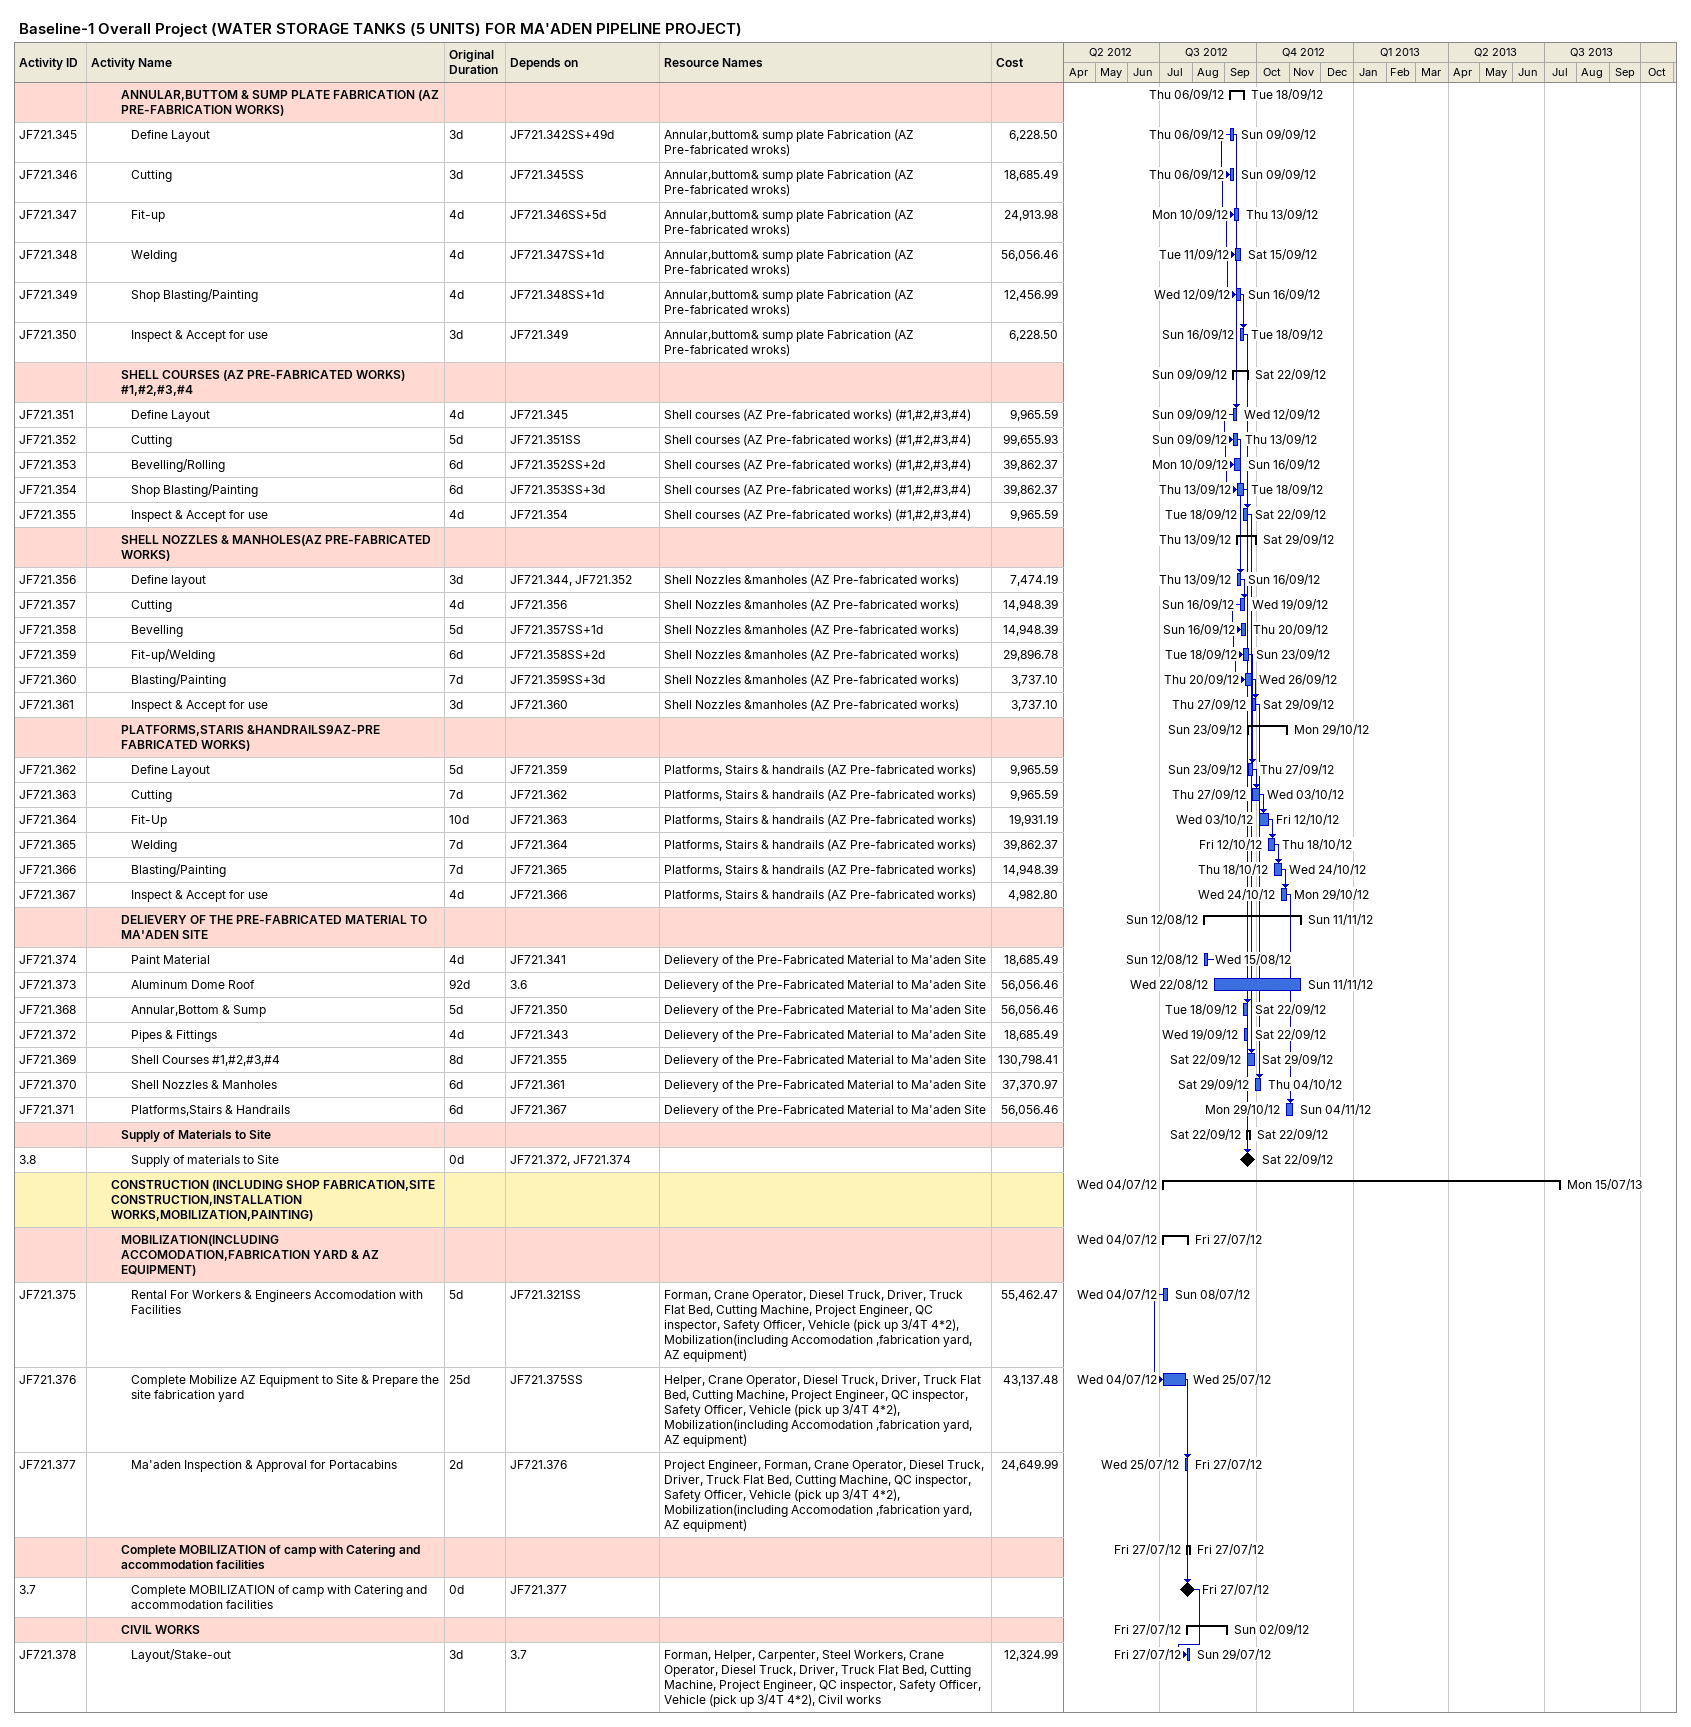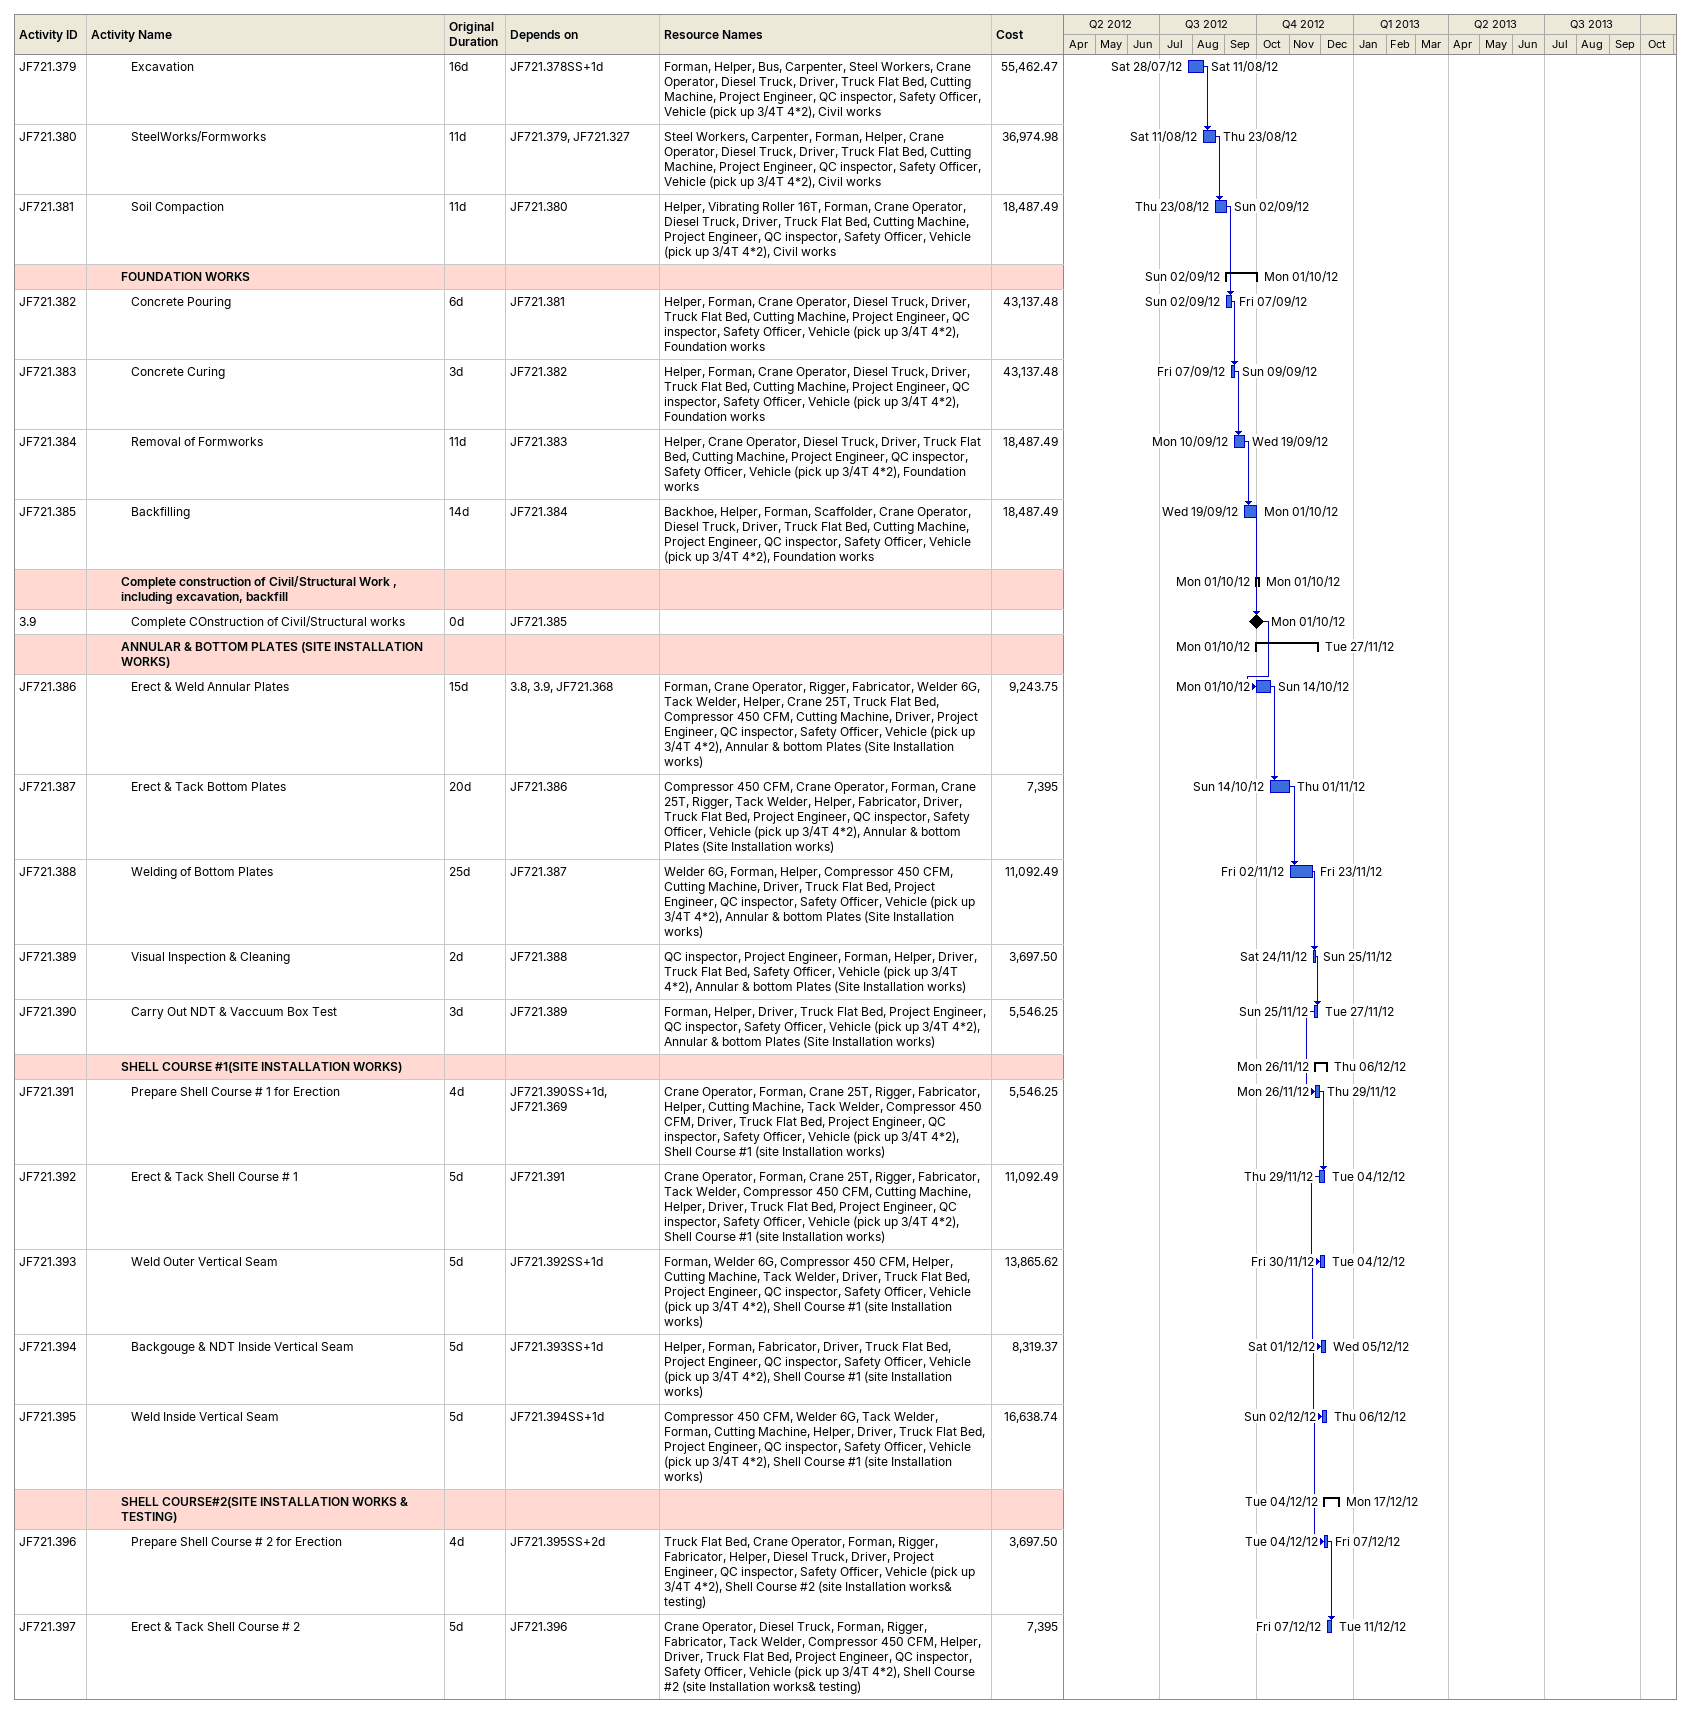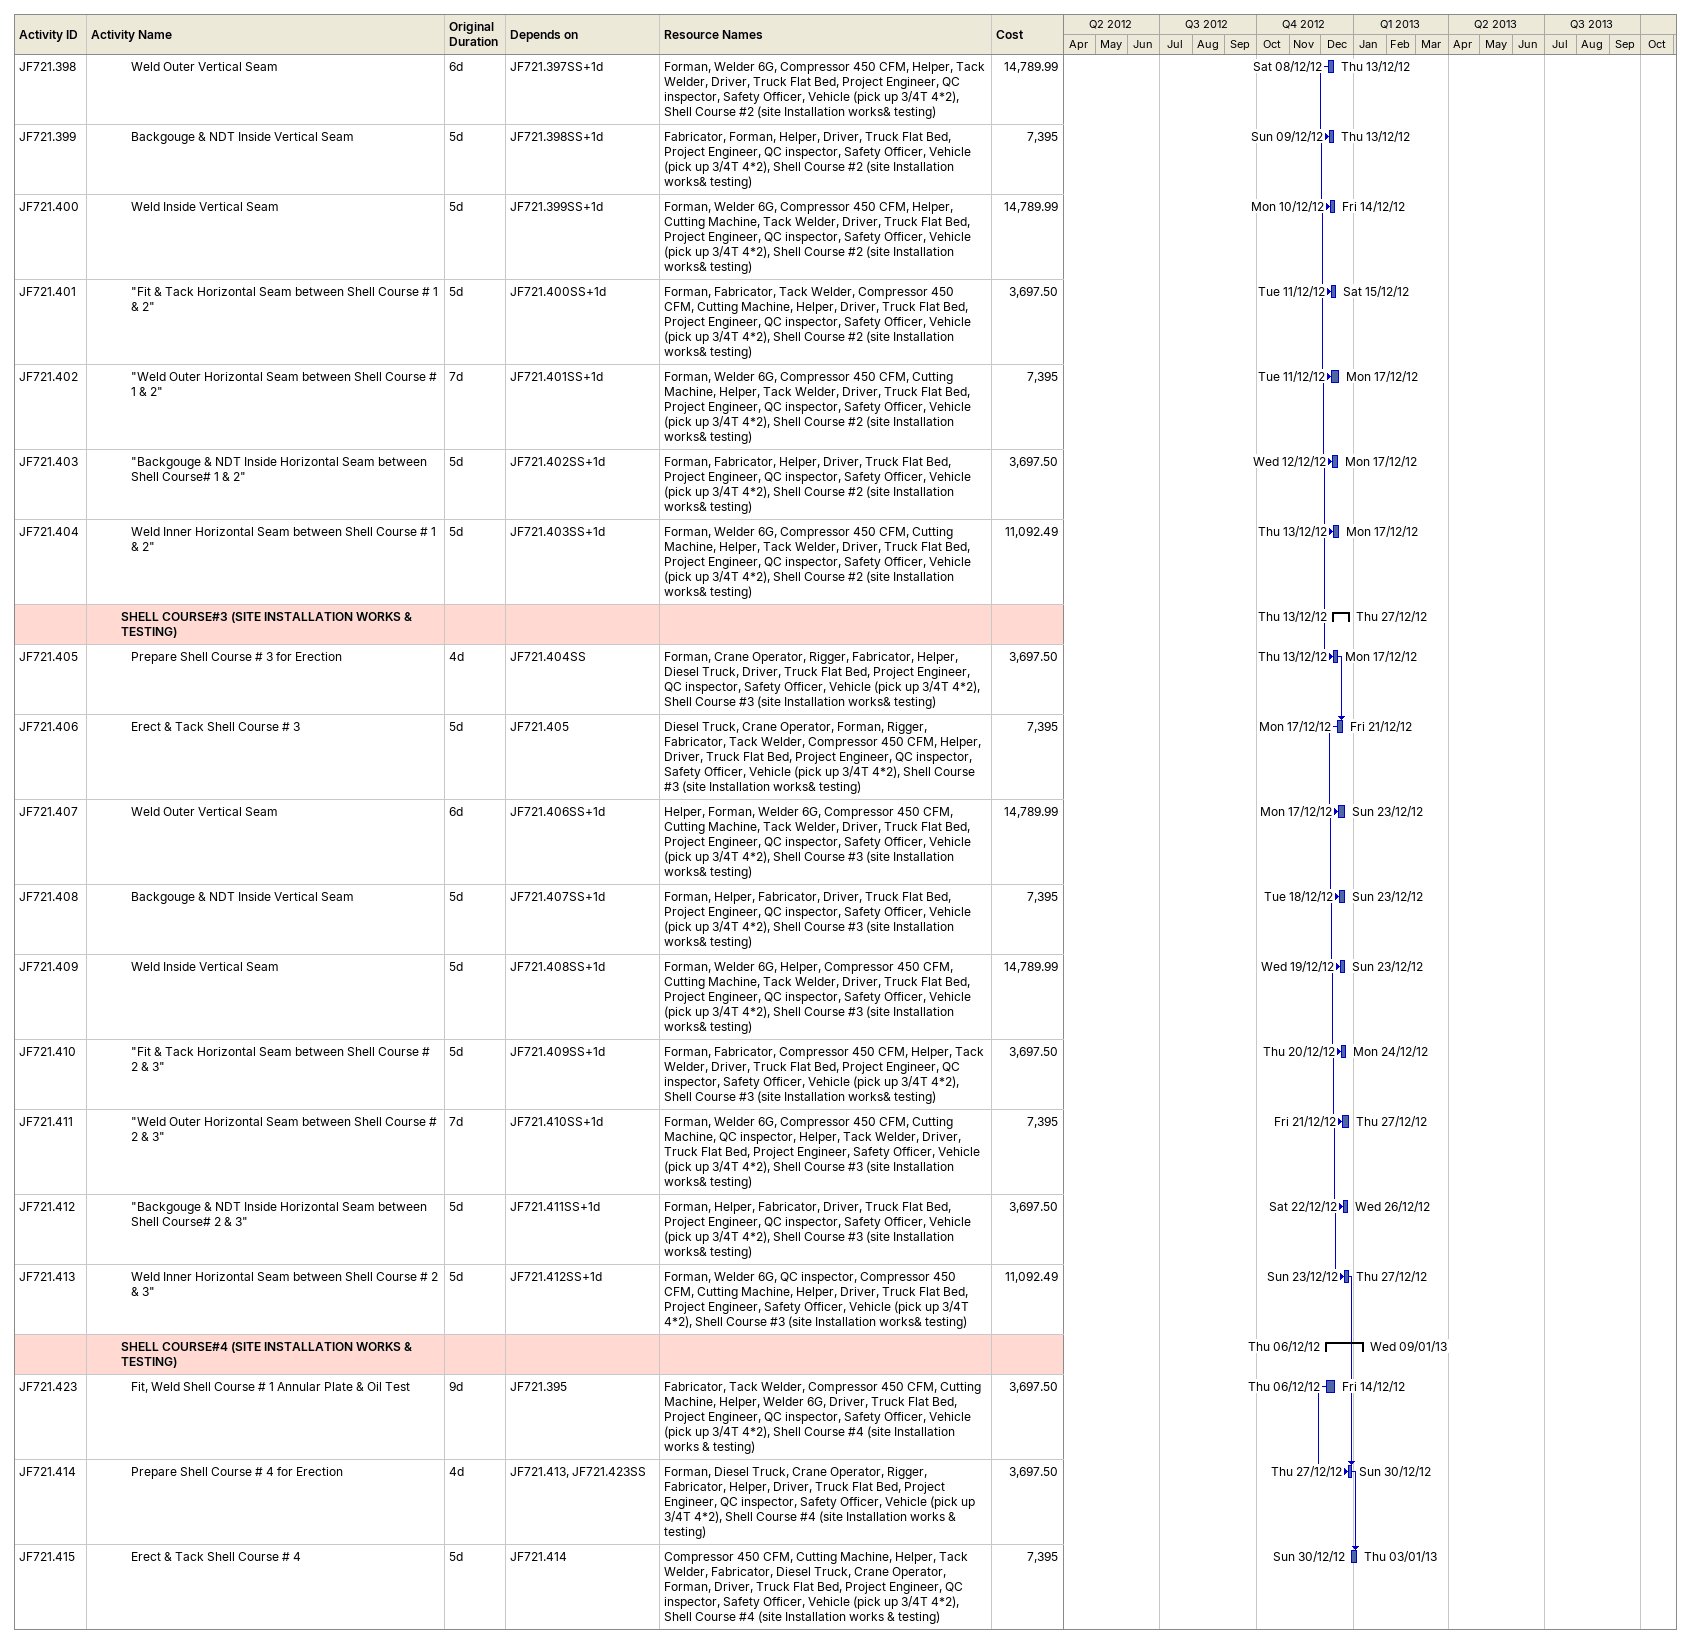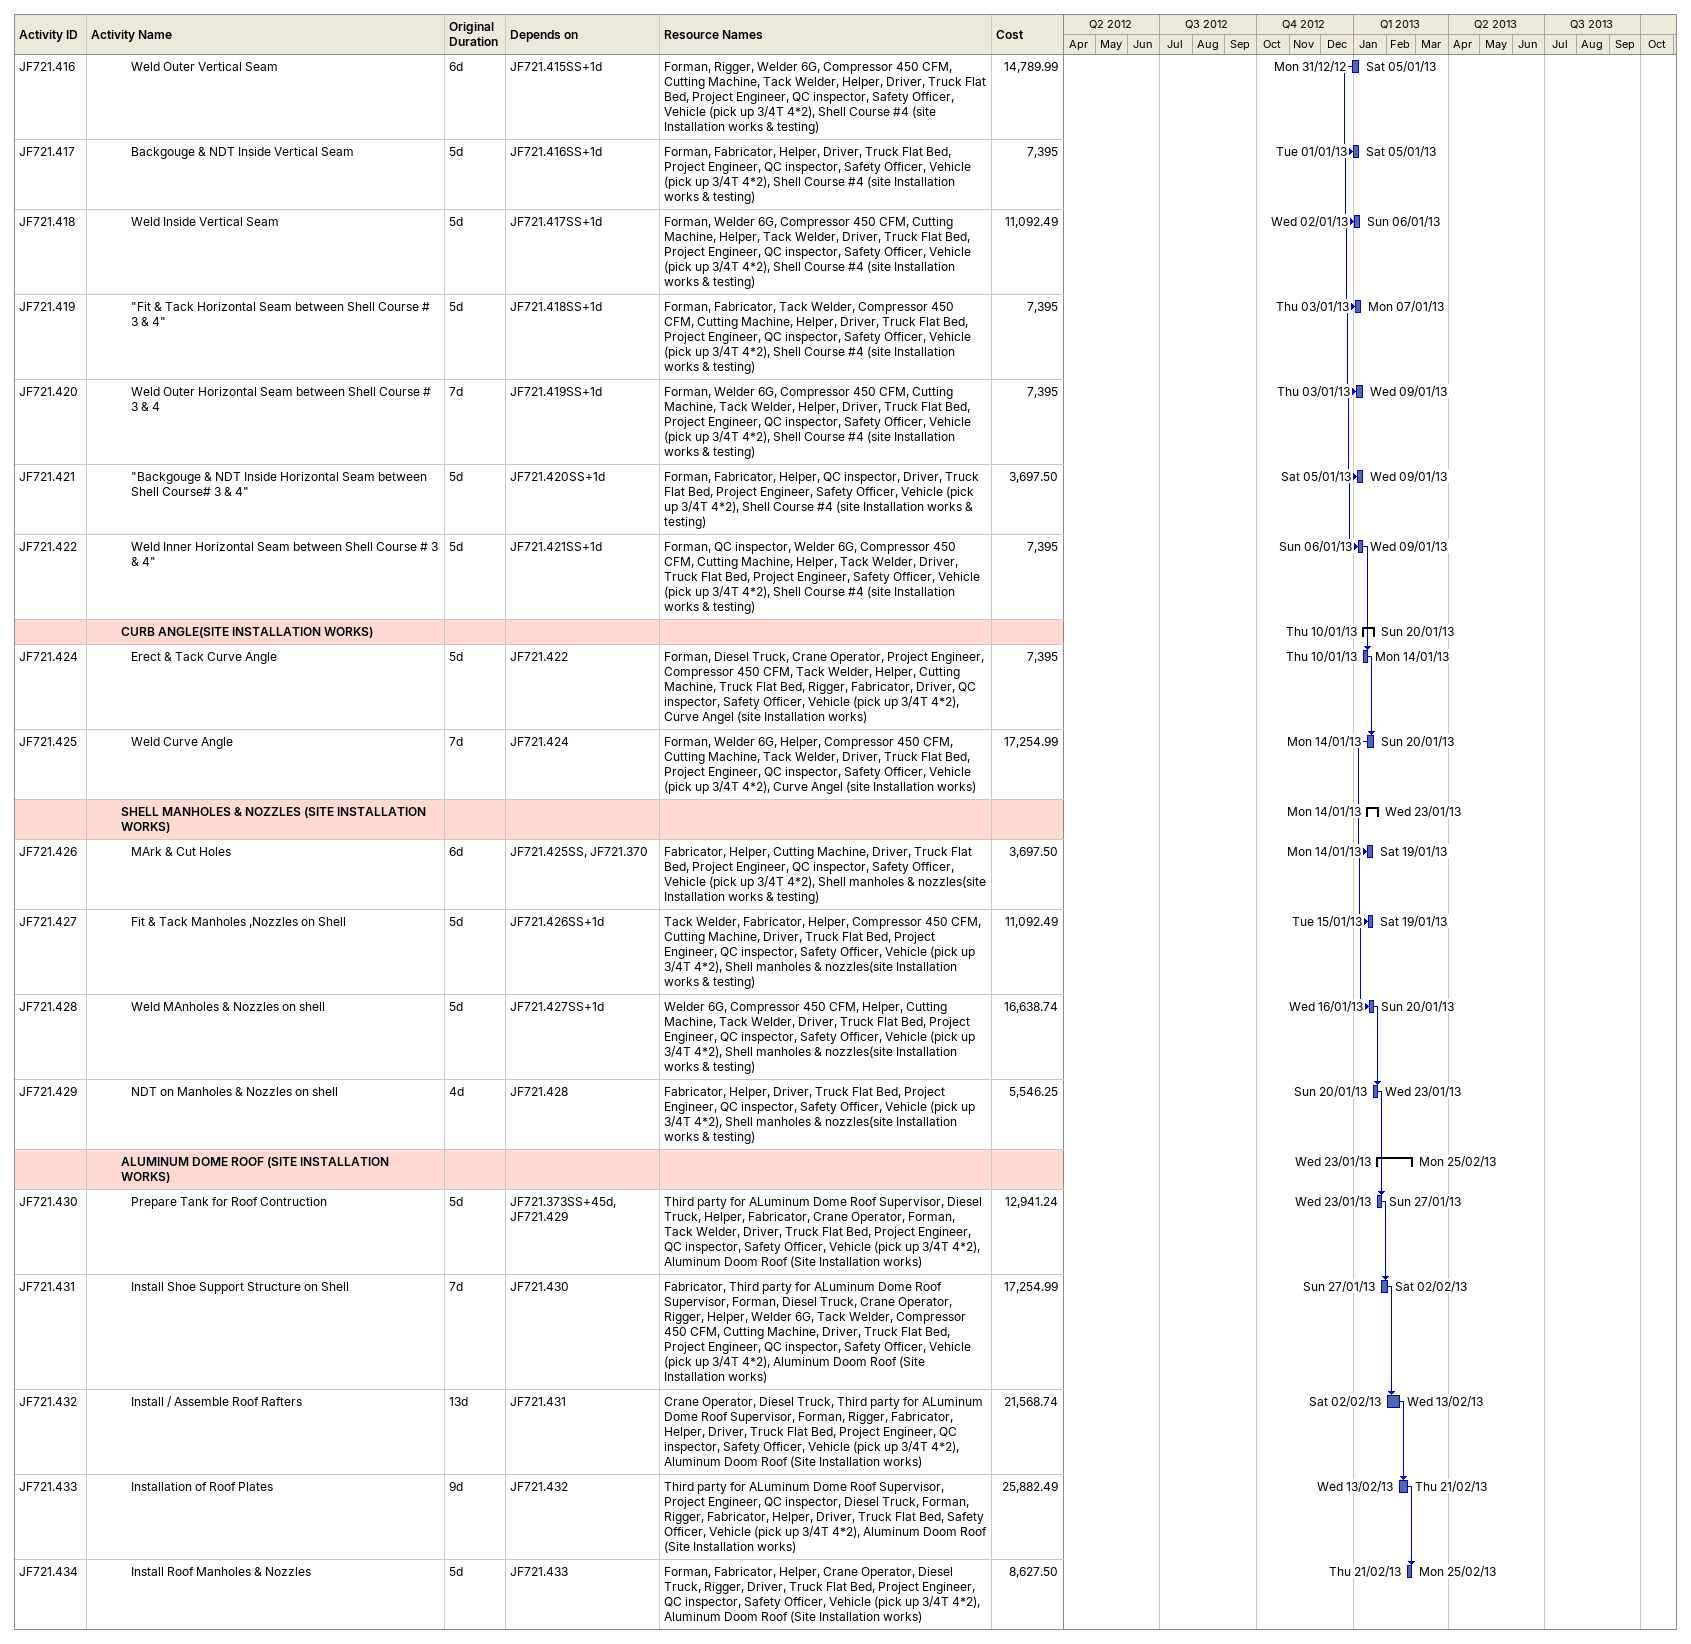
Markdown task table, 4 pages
Baseline-1 Overall Project (WATER STORAGE TANKS (5 UNITS) FOR MA'ADEN PIPELINE PROJECT)

| ID | Level | Task | Original duration | Start | Finish | Predecessors | Resources | Cost |
|---|---|---|---|---|---|---|---|---|
|  | 4 | **ANNULAR,BUTTOM & SUMP PLATE FABRICATION (AZ PRE-FABRICATION WORKS)** |  | 2012-09-06 | 2012-09-18 |  |  |  |
| JF721.345 | 5 | Define Layout | 3d | 2012-09-06 | 2012-09-09 | JF721.342SS+49d | Annular,buttom& sump plate Fabrication (AZ Pre-fabricated wroks) | 6228.50 |
| JF721.346 | 5 | Cutting | 3d | 2012-09-06 | 2012-09-09 | JF721.345SS | Annular,buttom& sump plate Fabrication (AZ Pre-fabricated wroks) | 18685.49 |
| JF721.347 | 5 | Fit-up | 4d | 2012-09-10 | 2012-09-13 | JF721.346SS+5d | Annular,buttom& sump plate Fabrication (AZ Pre-fabricated wroks) | 24913.98 |
| JF721.348 | 5 | Welding | 4d | 2012-09-11 | 2012-09-15 | JF721.347SS+1d | Annular,buttom& sump plate Fabrication (AZ Pre-fabricated wroks) | 56056.46 |
| JF721.349 | 5 | Shop Blasting/Painting | 4d | 2012-09-12 | 2012-09-16 | JF721.348SS+1d | Annular,buttom& sump plate Fabrication (AZ Pre-fabricated wroks) | 12456.99 |
| JF721.350 | 5 | Inspect & Accept for use | 3d | 2012-09-16 | 2012-09-18 | JF721.349 | Annular,buttom& sump plate Fabrication (AZ Pre-fabricated wroks) | 6228.50 |
|  | 4 | **SHELL COURSES (AZ PRE-FABRICATED WORKS) #1,#2,#3,#4** |  | 2012-09-09 | 2012-09-22 |  |  |  |
| JF721.351 | 5 | Define Layout | 4d | 2012-09-09 | 2012-09-12 | JF721.345 | Shell courses (AZ Pre-fabricated works) (#1,#2,#3,#4) | 9965.59 |
| JF721.352 | 5 | Cutting | 5d | 2012-09-09 | 2012-09-13 | JF721.351SS | Shell courses (AZ Pre-fabricated works) (#1,#2,#3,#4) | 99655.93 |
| JF721.353 | 5 | Bevelling/Rolling | 6d | 2012-09-10 | 2012-09-16 | JF721.352SS+2d | Shell courses (AZ Pre-fabricated works) (#1,#2,#3,#4) | 39862.37 |
| JF721.354 | 5 | Shop Blasting/Painting | 6d | 2012-09-13 | 2012-09-18 | JF721.353SS+3d | Shell courses (AZ Pre-fabricated works) (#1,#2,#3,#4) | 39862.37 |
| JF721.355 | 5 | Inspect & Accept for use | 4d | 2012-09-18 | 2012-09-22 | JF721.354 | Shell courses (AZ Pre-fabricated works) (#1,#2,#3,#4) | 9965.59 |
|  | 4 | **SHELL NOZZLES & MANHOLES(AZ PRE-FABRICATED WORKS)** |  | 2012-09-13 | 2012-09-29 |  |  |  |
| JF721.356 | 5 | Define layout | 3d | 2012-09-13 | 2012-09-16 | JF721.344, JF721.352 | Shell Nozzles &manholes (AZ Pre-fabricated works) | 7474.19 |
| JF721.357 | 5 | Cutting | 4d | 2012-09-16 | 2012-09-19 | JF721.356 | Shell Nozzles &manholes (AZ Pre-fabricated works) | 14948.39 |
| JF721.358 | 5 | Bevelling | 5d | 2012-09-16 | 2012-09-20 | JF721.357SS+1d | Shell Nozzles &manholes (AZ Pre-fabricated works) | 14948.39 |
| JF721.359 | 5 | Fit-up/Welding | 6d | 2012-09-18 | 2012-09-23 | JF721.358SS+2d | Shell Nozzles &manholes (AZ Pre-fabricated works) | 29896.78 |
| JF721.360 | 5 | Blasting/Painting | 7d | 2012-09-20 | 2012-09-26 | JF721.359SS+3d | Shell Nozzles &manholes (AZ Pre-fabricated works) | 3737.10 |
| JF721.361 | 5 | Inspect & Accept for use | 3d | 2012-09-27 | 2012-09-29 | JF721.360 | Shell Nozzles &manholes (AZ Pre-fabricated works) | 3737.10 |
|  | 4 | **PLATFORMS,STARIS &HANDRAILS9AZ-PRE FABRICATED WORKS)** |  | 2012-09-23 | 2012-10-29 |  |  |  |
| JF721.362 | 5 | Define Layout | 5d | 2012-09-23 | 2012-09-27 | JF721.359 | Platforms, Stairs & handrails (AZ Pre-fabricated works) | 9965.59 |
| JF721.363 | 5 | Cutting | 7d | 2012-09-27 | 2012-10-03 | JF721.362 | Platforms, Stairs & handrails (AZ Pre-fabricated works) | 9965.59 |
| JF721.364 | 5 | Fit-Up | 10d | 2012-10-03 | 2012-10-12 | JF721.363 | Platforms, Stairs & handrails (AZ Pre-fabricated works) | 19931.19 |
| JF721.365 | 5 | Welding | 7d | 2012-10-12 | 2012-10-18 | JF721.364 | Platforms, Stairs & handrails (AZ Pre-fabricated works) | 39862.37 |
| JF721.366 | 5 | Blasting/Painting | 7d | 2012-10-18 | 2012-10-24 | JF721.365 | Platforms, Stairs & handrails (AZ Pre-fabricated works) | 14948.39 |
| JF721.367 | 5 | Inspect & Accept for use | 4d | 2012-10-24 | 2012-10-29 | JF721.366 | Platforms, Stairs & handrails (AZ Pre-fabricated works) | 4982.80 |
|  | 4 | **DELIEVERY OF THE PRE-FABRICATED MATERIAL TO MA'ADEN SITE** |  | 2012-08-12 | 2012-11-11 |  |  |  |
| JF721.374 | 5 | Paint Material | 4d | 2012-08-12 | 2012-08-15 | JF721.341 | Delievery of the Pre-Fabricated Material to Ma'aden Site | 18685.49 |
| JF721.373 | 5 | Aluminum Dome Roof | 92d | 2012-08-22 | 2012-11-11 | 3.6 | Delievery of the Pre-Fabricated Material to Ma'aden Site | 56056.46 |
| JF721.368 | 5 | Annular,Bottom & Sump | 5d | 2012-09-18 | 2012-09-22 | JF721.350 | Delievery of the Pre-Fabricated Material to Ma'aden Site | 56056.46 |
| JF721.372 | 5 | Pipes & Fittings | 4d | 2012-09-19 | 2012-09-22 | JF721.343 | Delievery of the Pre-Fabricated Material to Ma'aden Site | 18685.49 |
| JF721.369 | 5 | Shell Courses #1,#2,#3,#4 | 8d | 2012-09-22 | 2012-09-29 | JF721.355 | Delievery of the Pre-Fabricated Material to Ma'aden Site | 130798.41 |
| JF721.370 | 5 | Shell Nozzles & Manholes | 6d | 2012-09-29 | 2012-10-04 | JF721.361 | Delievery of the Pre-Fabricated Material to Ma'aden Site | 37370.97 |
| JF721.371 | 5 | Platforms,Stairs & Handrails | 6d | 2012-10-29 | 2012-11-04 | JF721.367 | Delievery of the Pre-Fabricated Material to Ma'aden Site | 56056.46 |
|  | 4 | **Supply of Materials to Site** |  | 2012-09-22 | 2012-09-22 |  |  |  |
| 3.8 | 5 | Supply of materials to Site | 0d | 2012-09-22 | 2012-09-22 | JF721.372, JF721.374 |  |  |
|  | 3 | **CONSTRUCTION (INCLUDING SHOP FABRICATION,SITE CONSTRUCTION,INSTALLATION WORKS,MOBILIZATION,PAINTING)** |  | 2012-07-04 | 2013-07-15 |  |  |  |
|  | 4 | **MOBILIZATION(INCLUDING ACCOMODATION,FABRICATION YARD & AZ EQUIPMENT)** |  | 2012-07-04 | 2012-07-27 |  |  |  |
| JF721.375 | 5 | Rental For Workers & Engineers Accomodation with Facilities | 5d | 2012-07-04 | 2012-07-08 | JF721.321SS | Forman, Crane Operator, Diesel Truck, Driver, Truck Flat Bed, Cutting Machine, Project Engineer, QC inspector, Safety Officer, Vehicle (pick up 3/4T 4*2), Mobilization(including Accomodation ,fabrication yard, AZ equipment) | 55462.47 |
| JF721.376 | 5 | Complete Mobilize AZ Equipment to Site & Prepare the site fabrication yard | 25d | 2012-07-04 | 2012-07-25 | JF721.375SS | Helper, Crane Operator, Diesel Truck, Driver, Truck Flat Bed, Cutting Machine, Project Engineer, QC inspector, Safety Officer, Vehicle (pick up 3/4T 4*2), Mobilization(including Accomodation ,fabrication yard, AZ equipment) | 43137.48 |
| JF721.377 | 5 | Ma'aden Inspection & Approval for Portacabins | 2d | 2012-07-25 | 2012-07-27 | JF721.376 | Project Engineer, Forman, Crane Operator, Diesel Truck, Driver, Truck Flat Bed, Cutting Machine, QC inspector, Safety Officer, Vehicle (pick up 3/4T 4*2), Mobilization(including Accomodation ,fabrication yard, AZ equipment) | 24649.99 |
|  | 4 | **Complete MOBILIZATION of camp with Catering and accommodation facilities** |  | 2012-07-27 | 2012-07-27 |  |  |  |
| 3.7 | 5 | Complete MOBILIZATION of camp with Catering and accommodation facilities | 0d | 2012-07-27 | 2012-07-27 | JF721.377 |  |  |
|  | 4 | **CIVIL WORKS** |  | 2012-07-27 | 2012-09-02 |  |  |  |
| JF721.378 | 5 | Layout/Stake-out | 3d | 2012-07-27 | 2012-07-29 | 3.7 | Forman, Helper, Carpenter, Steel Workers, Crane Operator, Diesel Truck, Driver, Truck Flat Bed, Cutting Machine, Project Engineer, QC inspector, Safety Officer, Vehicle (pick up 3/4T 4*2), Civil works | 12324.99 |
| JF721.379 | 5 | Excavation | 16d | 2012-07-28 | 2012-08-11 | JF721.378SS+1d | Forman, Helper, Bus, Carpenter, Steel Workers, Crane Operator, Diesel Truck, Driver, Truck Flat Bed, Cutting Machine, Project Engineer, QC inspector, Safety Officer, Vehicle (pick up 3/4T 4*2), Civil works | 55462.47 |
| JF721.380 | 5 | SteelWorks/Formworks | 11d | 2012-08-11 | 2012-08-23 | JF721.379, JF721.327 | Steel Workers, Carpenter, Forman, Helper, Crane Operator, Diesel Truck, Driver, Truck Flat Bed, Cutting Machine, Project Engineer, QC inspector, Safety Officer, Vehicle (pick up 3/4T 4*2), Civil works | 36974.98 |
| JF721.381 | 5 | Soil Compaction | 11d | 2012-08-23 | 2012-09-02 | JF721.380 | Helper, Vibrating Roller 16T, Forman, Crane Operator, Diesel Truck, Driver, Truck Flat Bed, Cutting Machine, Project Engineer, QC inspector, Safety Officer, Vehicle (pick up 3/4T 4*2), Civil works | 18487.49 |
|  | 4 | **FOUNDATION WORKS** |  | 2012-09-02 | 2012-10-01 |  |  |  |
| JF721.382 | 5 | Concrete Pouring | 6d | 2012-09-02 | 2012-09-07 | JF721.381 | Helper, Forman, Crane Operator, Diesel Truck, Driver, Truck Flat Bed, Cutting Machine, Project Engineer, QC inspector, Safety Officer, Vehicle (pick up 3/4T 4*2), Foundation works | 43137.48 |
| JF721.383 | 5 | Concrete Curing | 3d | 2012-09-07 | 2012-09-09 | JF721.382 | Helper, Forman, Crane Operator, Diesel Truck, Driver, Truck Flat Bed, Cutting Machine, Project Engineer, QC inspector, Safety Officer, Vehicle (pick up 3/4T 4*2), Foundation works | 43137.48 |
| JF721.384 | 5 | Removal of Formworks | 11d | 2012-09-10 | 2012-09-19 | JF721.383 | Helper, Crane Operator, Diesel Truck, Driver, Truck Flat Bed, Cutting Machine, Project Engineer, QC inspector, Safety Officer, Vehicle (pick up 3/4T 4*2), Foundation works | 18487.49 |
| JF721.385 | 5 | Backfilling | 14d | 2012-09-19 | 2012-10-01 | JF721.384 | Backhoe, Helper, Forman, Scaffolder, Crane Operator, Diesel Truck, Driver, Truck Flat Bed, Cutting Machine, Project Engineer, QC inspector, Safety Officer, Vehicle (pick up 3/4T 4*2), Foundation works | 18487.49 |
|  | 4 | **Complete construction of Civil/Structural Work , including excavation, backfill** |  | 2012-10-01 | 2012-10-01 |  |  |  |
| 3.9 | 5 | Complete COnstruction of Civil/Structural works | 0d | 2012-10-01 | 2012-10-01 | JF721.385 |  |  |
|  | 4 | **ANNULAR & BOTTOM PLATES (SITE INSTALLATION WORKS)** |  | 2012-10-01 | 2012-11-27 |  |  |  |
| JF721.386 | 5 | Erect & Weld Annular Plates | 15d | 2012-10-01 | 2012-10-14 | 3.8, 3.9, JF721.368 | Forman, Crane Operator, Rigger, Fabricator, Welder 6G, Tack Welder, Helper, Crane 25T, Truck Flat Bed, Compressor 450 CFM, Cutting Machine, Driver, Project Engineer, QC inspector, Safety Officer, Vehicle (pick up 3/4T 4*2), Annular & bottom Plates (Site Installation works) | 9243.75 |
| JF721.387 | 5 | Erect & Tack Bottom Plates | 20d | 2012-10-14 | 2012-11-01 | JF721.386 | Compressor 450 CFM, Crane Operator, Forman, Crane 25T, Rigger, Tack Welder, Helper, Fabricator, Driver, Truck Flat Bed, Project Engineer, QC inspector, Safety Officer, Vehicle (pick up 3/4T 4*2), Annular & bottom Plates (Site Installation works) | 7395 |
| JF721.388 | 5 | Welding of Bottom Plates | 25d | 2012-11-02 | 2012-11-23 | JF721.387 | Welder 6G, Forman, Helper, Compressor 450 CFM, Cutting Machine, Driver, Truck Flat Bed, Project Engineer, QC inspector, Safety Officer, Vehicle (pick up 3/4T 4*2), Annular & bottom Plates (Site Installation works) | 11092.49 |
| JF721.389 | 5 | Visual Inspection & Cleaning | 2d | 2012-11-24 | 2012-11-25 | JF721.388 | QC inspector, Project Engineer, Forman, Helper, Driver, Truck Flat Bed, Safety Officer, Vehicle (pick up 3/4T 4*2), Annular & bottom Plates (Site Installation works) | 3697.50 |
| JF721.390 | 5 | Carry Out NDT & Vaccuum Box Test | 3d | 2012-11-25 | 2012-11-27 | JF721.389 | Forman, Helper, Driver, Truck Flat Bed, Project Engineer, QC inspector, Safety Officer, Vehicle (pick up 3/4T 4*2), Annular & bottom Plates (Site Installation works) | 5546.25 |
|  | 4 | **SHELL COURSE #1(SITE INSTALLATION WORKS)** |  | 2012-11-26 | 2012-12-06 |  |  |  |
| JF721.391 | 5 | Prepare Shell Course # 1 for Erection | 4d | 2012-11-26 | 2012-11-29 | JF721.390SS+1d, JF721.369 | Crane Operator, Forman, Crane 25T, Rigger, Fabricator, Helper, Cutting Machine, Tack Welder, Compressor 450 CFM, Driver, Truck Flat Bed, Project Engineer, QC inspector, Safety Officer, Vehicle (pick up 3/4T 4*2), Shell Course #1 (site Installation works) | 5546.25 |
| JF721.392 | 5 | Erect & Tack Shell Course # 1 | 5d | 2012-11-29 | 2012-12-04 | JF721.391 | Crane Operator, Forman, Crane 25T, Rigger, Fabricator, Tack Welder, Compressor 450 CFM, Cutting Machine, Helper, Driver, Truck Flat Bed, Project Engineer, QC inspector, Safety Officer, Vehicle (pick up 3/4T 4*2), Shell Course #1 (site Installation works) | 11092.49 |
| JF721.393 | 5 | Weld Outer Vertical Seam | 5d | 2012-11-30 | 2012-12-04 | JF721.392SS+1d | Forman, Welder 6G, Compressor 450 CFM, Helper, Cutting Machine, Tack Welder, Driver, Truck Flat Bed, Project Engineer, QC inspector, Safety Officer, Vehicle (pick up 3/4T 4*2), Shell Course #1 (site Installation works) | 13865.62 |
| JF721.394 | 5 | Backgouge & NDT Inside Vertical Seam | 5d | 2012-12-01 | 2012-12-05 | JF721.393SS+1d | Helper, Forman, Fabricator, Driver, Truck Flat Bed, Project Engineer, QC inspector, Safety Officer, Vehicle (pick up 3/4T 4*2), Shell Course #1 (site Installation works) | 8319.37 |
| JF721.395 | 5 | Weld Inside Vertical Seam | 5d | 2012-12-02 | 2012-12-06 | JF721.394SS+1d | Compressor 450 CFM, Welder 6G, Tack Welder, Forman, Cutting Machine, Helper, Driver, Truck Flat Bed, Project Engineer, QC inspector, Safety Officer, Vehicle (pick up 3/4T 4*2), Shell Course #1 (site Installation works) | 16638.74 |
|  | 4 | **SHELL COURSE#2(SITE INSTALLATION WORKS & TESTING)** |  | 2012-12-04 | 2012-12-17 |  |  |  |
| JF721.396 | 5 | Prepare Shell Course # 2 for Erection | 4d | 2012-12-04 | 2012-12-07 | JF721.395SS+2d | Truck Flat Bed, Crane Operator, Forman, Rigger, Fabricator, Helper, Diesel Truck, Driver, Project Engineer, QC inspector, Safety Officer, Vehicle (pick up 3/4T 4*2), Shell Course #2 (site Installation works& testing) | 3697.50 |
| JF721.397 | 5 | Erect & Tack Shell Course # 2 | 5d | 2012-12-07 | 2012-12-11 | JF721.396 | Crane Operator, Diesel Truck, Forman, Rigger, Fabricator, Tack Welder, Compressor 450 CFM, Helper, Driver, Truck Flat Bed, Project Engineer, QC inspector, Safety Officer, Vehicle (pick up 3/4T 4*2), Shell Course #2 (site Installation works& testing) | 7395 |
| JF721.398 | 5 | Weld Outer Vertical Seam | 6d | 2012-12-08 | 2012-12-13 | JF721.397SS+1d | Forman, Welder 6G, Compressor 450 CFM, Helper, Tack Welder, Driver, Truck Flat Bed, Project Engineer, QC inspector, Safety Officer, Vehicle (pick up 3/4T 4*2), Shell Course #2 (site Installation works& testing) | 14789.99 |
| JF721.399 | 5 | Backgouge & NDT Inside Vertical Seam | 5d | 2012-12-09 | 2012-12-13 | JF721.398SS+1d | Fabricator, Forman, Helper, Driver, Truck Flat Bed, Project Engineer, QC inspector, Safety Officer, Vehicle (pick up 3/4T 4*2), Shell Course #2 (site Installation works& testing) | 7395 |
| JF721.400 | 5 | Weld Inside Vertical Seam | 5d | 2012-12-10 | 2012-12-14 | JF721.399SS+1d | Forman, Welder 6G, Compressor 450 CFM, Helper, Cutting Machine, Tack Welder, Driver, Truck Flat Bed, Project Engineer, QC inspector, Safety Officer, Vehicle (pick up 3/4T 4*2), Shell Course #2 (site Installation works& testing) | 14789.99 |
| JF721.401 | 5 | "Fit & Tack Horizontal Seam between Shell Course # 1 & 2" | 5d | 2012-12-11 | 2012-12-15 | JF721.400SS+1d | Forman, Fabricator, Tack Welder, Compressor 450 CFM, Cutting Machine, Helper, Driver, Truck Flat Bed, Project Engineer, QC inspector, Safety Officer, Vehicle (pick up 3/4T 4*2), Shell Course #2 (site Installation works& testing) | 3697.50 |
| JF721.402 | 5 | "Weld Outer Horizontal Seam between Shell Course # 1 & 2" | 7d | 2012-12-11 | 2012-12-17 | JF721.401SS+1d | Forman, Welder 6G, Compressor 450 CFM, Cutting Machine, Helper, Tack Welder, Driver, Truck Flat Bed, Project Engineer, QC inspector, Safety Officer, Vehicle (pick up 3/4T 4*2), Shell Course #2 (site Installation works& testing) | 7395 |
| JF721.403 | 5 | "Backgouge & NDT Inside Horizontal Seam between Shell Course# 1 & 2" | 5d | 2012-12-12 | 2012-12-17 | JF721.402SS+1d | Forman, Fabricator, Helper, Driver, Truck Flat Bed, Project Engineer, QC inspector, Safety Officer, Vehicle (pick up 3/4T 4*2), Shell Course #2 (site Installation works& testing) | 3697.50 |
| JF721.404 | 5 | Weld Inner Horizontal Seam between Shell Course # 1 & 2" | 5d | 2012-12-13 | 2012-12-17 | JF721.403SS+1d | Forman, Welder 6G, Compressor 450 CFM, Cutting Machine, Helper, Tack Welder, Driver, Truck Flat Bed, Project Engineer, QC inspector, Safety Officer, Vehicle (pick up 3/4T 4*2), Shell Course #2 (site Installation works& testing) | 11092.49 |
|  | 4 | **SHELL COURSE#3 (SITE INSTALLATION WORKS & TESTING)** |  | 2012-12-13 | 2012-12-27 |  |  |  |
| JF721.405 | 5 | Prepare Shell Course # 3 for Erection | 4d | 2012-12-13 | 2012-12-17 | JF721.404SS | Forman, Crane Operator, Rigger, Fabricator, Helper, Diesel Truck, Driver, Truck Flat Bed, Project Engineer, QC inspector, Safety Officer, Vehicle (pick up 3/4T 4*2), Shell Course #3 (site Installation works& testing) | 3697.50 |
| JF721.406 | 5 | Erect & Tack Shell Course # 3 | 5d | 2012-12-17 | 2012-12-21 | JF721.405 | Diesel Truck, Crane Operator, Forman, Rigger, Fabricator, Tack Welder, Compressor 450 CFM, Helper, Driver, Truck Flat Bed, Project Engineer, QC inspector, Safety Officer, Vehicle (pick up 3/4T 4*2), Shell Course #3 (site Installation works& testing) | 7395 |
| JF721.407 | 5 | Weld Outer Vertical Seam | 6d | 2012-12-17 | 2012-12-23 | JF721.406SS+1d | Helper, Forman, Welder 6G, Compressor 450 CFM, Cutting Machine, Tack Welder, Driver, Truck Flat Bed, Project Engineer, QC inspector, Safety Officer, Vehicle (pick up 3/4T 4*2), Shell Course #3 (site Installation works& testing) | 14789.99 |
| JF721.408 | 5 | Backgouge & NDT Inside Vertical Seam | 5d | 2012-12-18 | 2012-12-23 | JF721.407SS+1d | Forman, Helper, Fabricator, Driver, Truck Flat Bed, Project Engineer, QC inspector, Safety Officer, Vehicle (pick up 3/4T 4*2), Shell Course #3 (site Installation works& testing) | 7395 |
| JF721.409 | 5 | Weld Inside Vertical Seam | 5d | 2012-12-19 | 2012-12-23 | JF721.408SS+1d | Forman, Welder 6G, Helper, Compressor 450 CFM, Cutting Machine, Tack Welder, Driver, Truck Flat Bed, Project Engineer, QC inspector, Safety Officer, Vehicle (pick up 3/4T 4*2), Shell Course #3 (site Installation works& testing) | 14789.99 |
| JF721.410 | 5 | "Fit & Tack Horizontal Seam between Shell Course # 2 & 3" | 5d | 2012-12-20 | 2012-12-24 | JF721.409SS+1d | Forman, Fabricator, Compressor 450 CFM, Helper, Tack Welder, Driver, Truck Flat Bed, Project Engineer, QC inspector, Safety Officer, Vehicle (pick up 3/4T 4*2), Shell Course #3 (site Installation works& testing) | 3697.50 |
| JF721.411 | 5 | "Weld Outer Horizontal Seam between Shell Course # 2 & 3" | 7d | 2012-12-21 | 2012-12-27 | JF721.410SS+1d | Forman, Welder 6G, Compressor 450 CFM, Cutting Machine, QC inspector, Helper, Tack Welder, Driver, Truck Flat Bed, Project Engineer, Safety Officer, Vehicle (pick up 3/4T 4*2), Shell Course #3 (site Installation works& testing) | 7395 |
| JF721.412 | 5 | "Backgouge & NDT Inside Horizontal Seam between Shell Course# 2 & 3" | 5d | 2012-12-22 | 2012-12-26 | JF721.411SS+1d | Forman, Helper, Fabricator, Driver, Truck Flat Bed, Project Engineer, QC inspector, Safety Officer, Vehicle (pick up 3/4T 4*2), Shell Course #3 (site Installation works& testing) | 3697.50 |
| JF721.413 | 5 | Weld Inner Horizontal Seam between Shell Course # 2 & 3" | 5d | 2012-12-23 | 2012-12-27 | JF721.412SS+1d | Forman, Welder 6G, QC inspector, Compressor 450 CFM, Cutting Machine, Helper, Driver, Truck Flat Bed, Project Engineer, Safety Officer, Vehicle (pick up 3/4T 4*2), Shell Course #3 (site Installation works& testing) | 11092.49 |
|  | 4 | **SHELL COURSE#4 (SITE INSTALLATION WORKS & TESTING)** |  | 2012-12-06 | 2013-01-09 |  |  |  |
| JF721.423 | 5 | Fit, Weld Shell Course # 1 Annular Plate & Oil Test | 9d | 2012-12-06 | 2012-12-14 | JF721.395 | Fabricator, Tack Welder, Compressor 450 CFM, Cutting Machine, Helper, Welder 6G, Driver, Truck Flat Bed, Project Engineer, QC inspector, Safety Officer, Vehicle (pick up 3/4T 4*2), Shell Course #4 (site Installation works & testing) | 3697.50 |
| JF721.414 | 5 | Prepare Shell Course # 4 for Erection | 4d | 2012-12-27 | 2012-12-30 | JF721.413, JF721.423SS | Forman, Diesel Truck, Crane Operator, Rigger, Fabricator, Helper, Driver, Truck Flat Bed, Project Engineer, QC inspector, Safety Officer, Vehicle (pick up 3/4T 4*2), Shell Course #4 (site Installation works & testing) | 3697.50 |
| JF721.415 | 5 | Erect & Tack Shell Course # 4 | 5d | 2012-12-30 | 2013-01-03 | JF721.414 | Compressor 450 CFM, Cutting Machine, Helper, Tack Welder, Fabricator, Diesel Truck, Crane Operator, Forman, Driver, Truck Flat Bed, Project Engineer, QC inspector, Safety Officer, Vehicle (pick up 3/4T 4*2), Shell Course #4 (site Installation works & testing) | 7395 |
| JF721.416 | 5 | Weld Outer Vertical Seam | 6d | 2012-12-31 | 2013-01-05 | JF721.415SS+1d | Forman, Rigger, Welder 6G, Compressor 450 CFM, Cutting Machine, Tack Welder, Helper, Driver, Truck Flat Bed, Project Engineer, QC inspector, Safety Officer, Vehicle (pick up 3/4T 4*2), Shell Course #4 (site Installation works & testing) | 14789.99 |
| JF721.417 | 5 | Backgouge & NDT Inside Vertical Seam | 5d | 2013-01-01 | 2013-01-05 | JF721.416SS+1d | Forman, Fabricator, Helper, Driver, Truck Flat Bed, Project Engineer, QC inspector, Safety Officer, Vehicle (pick up 3/4T 4*2), Shell Course #4 (site Installation works & testing) | 7395 |
| JF721.418 | 5 | Weld Inside Vertical Seam | 5d | 2013-01-02 | 2013-01-06 | JF721.417SS+1d | Forman, Welder 6G, Compressor 450 CFM, Cutting Machine, Helper, Tack Welder, Driver, Truck Flat Bed, Project Engineer, QC inspector, Safety Officer, Vehicle (pick up 3/4T 4*2), Shell Course #4 (site Installation works & testing) | 11092.49 |
| JF721.419 | 5 | "Fit & Tack Horizontal Seam between Shell Course # 3 & 4" | 5d | 2013-01-03 | 2013-01-07 | JF721.418SS+1d | Forman, Fabricator, Tack Welder, Compressor 450 CFM, Cutting Machine, Helper, Driver, Truck Flat Bed, Project Engineer, QC inspector, Safety Officer, Vehicle (pick up 3/4T 4*2), Shell Course #4 (site Installation works & testing) | 7395 |
| JF721.420 | 5 | Weld Outer Horizontal Seam between Shell Course # 3 & 4 | 7d | 2013-01-03 | 2013-01-09 | JF721.419SS+1d | Forman, Welder 6G, Compressor 450 CFM, Cutting Machine, Tack Welder, Helper, Driver, Truck Flat Bed, Project Engineer, QC inspector, Safety Officer, Vehicle (pick up 3/4T 4*2), Shell Course #4 (site Installation works & testing) | 7395 |
| JF721.421 | 5 | "Backgouge & NDT Inside Horizontal Seam between Shell Course# 3 & 4" | 5d | 2013-01-05 | 2013-01-09 | JF721.420SS+1d | Forman, Fabricator, Helper, QC inspector, Driver, Truck Flat Bed, Project Engineer, Safety Officer, Vehicle (pick up 3/4T 4*2), Shell Course #4 (site Installation works & testing) | 3697.50 |
| JF721.422 | 5 | Weld Inner Horizontal Seam between Shell Course # 3 & 4" | 5d | 2013-01-06 | 2013-01-09 | JF721.421SS+1d | Forman, QC inspector, Welder 6G, Compressor 450 CFM, Cutting Machine, Helper, Tack Welder, Driver, Truck Flat Bed, Project Engineer, Safety Officer, Vehicle (pick up 3/4T 4*2), Shell Course #4 (site Installation works & testing) | 7395 |
|  | 4 | **CURB ANGLE(SITE INSTALLATION WORKS)** |  | 2013-01-10 | 2013-01-20 |  |  |  |
| JF721.424 | 5 | Erect & Tack Curve Angle | 5d | 2013-01-10 | 2013-01-14 | JF721.422 | Forman, Diesel Truck, Crane Operator, Project Engineer, Compressor 450 CFM, Tack Welder, Helper, Cutting Machine, Truck Flat Bed, Rigger, Fabricator, Driver, QC inspector, Safety Officer, Vehicle (pick up 3/4T 4*2), Curve Angel (site Installation works) | 7395 |
| JF721.425 | 5 | Weld Curve Angle | 7d | 2013-01-14 | 2013-01-20 | JF721.424 | Forman, Welder 6G, Helper, Compressor 450 CFM, Cutting Machine, Tack Welder, Driver, Truck Flat Bed, Project Engineer, QC inspector, Safety Officer, Vehicle (pick up 3/4T 4*2), Curve Angel (site Installation works) | 17254.99 |
|  | 4 | **SHELL MANHOLES & NOZZLES (SITE INSTALLATION WORKS)** |  | 2013-01-14 | 2013-01-23 |  |  |  |
| JF721.426 | 5 | MArk & Cut Holes | 6d | 2013-01-14 | 2013-01-19 | JF721.425SS, JF721.370 | Fabricator, Helper, Cutting Machine, Driver, Truck Flat Bed, Project Engineer, QC inspector, Safety Officer, Vehicle (pick up 3/4T 4*2), Shell manholes & nozzles(site Installation works & testing) | 3697.50 |
| JF721.427 | 5 | Fit & Tack Manholes ,Nozzles on Shell | 5d | 2013-01-15 | 2013-01-19 | JF721.426SS+1d | Tack Welder, Fabricator, Helper, Compressor 450 CFM, Cutting Machine, Driver, Truck Flat Bed, Project Engineer, QC inspector, Safety Officer, Vehicle (pick up 3/4T 4*2), Shell manholes & nozzles(site Installation works & testing) | 11092.49 |
| JF721.428 | 5 | Weld MAnholes & Nozzles on shell | 5d | 2013-01-16 | 2013-01-20 | JF721.427SS+1d | Welder 6G, Compressor 450 CFM, Helper, Cutting Machine, Tack Welder, Driver, Truck Flat Bed, Project Engineer, QC inspector, Safety Officer, Vehicle (pick up 3/4T 4*2), Shell manholes & nozzles(site Installation works & testing) | 16638.74 |
| JF721.429 | 5 | NDT on Manholes & Nozzles on shell | 4d | 2013-01-20 | 2013-01-23 | JF721.428 | Fabricator, Helper, Driver, Truck Flat Bed, Project Engineer, QC inspector, Safety Officer, Vehicle (pick up 3/4T 4*2), Shell manholes & nozzles(site Installation works & testing) | 5546.25 |
|  | 4 | **ALUMINUM DOME ROOF (SITE INSTALLATION WORKS)** |  | 2013-01-23 | 2013-02-25 |  |  |  |
| JF721.430 | 5 | Prepare Tank for Roof Contruction | 5d | 2013-01-23 | 2013-01-27 | JF721.373SS+45d, JF721.429 | Third party for ALuminum Dome Roof Supervisor, Diesel Truck, Helper, Fabricator, Crane Operator, Forman, Tack Welder, Driver, Truck Flat Bed, Project Engineer, QC inspector, Safety Officer, Vehicle (pick up 3/4T 4*2), Aluminum Doom Roof (Site Installation works) | 12941.24 |
| JF721.431 | 5 | Install Shoe Support Structure on Shell | 7d | 2013-01-27 | 2013-02-02 | JF721.430 | Fabricator, Third party for ALuminum Dome Roof Supervisor, Forman, Diesel Truck, Crane Operator, Rigger, Helper, Welder 6G, Tack Welder, Compressor 450 CFM, Cutting Machine, Driver, Truck Flat Bed, Project Engineer, QC inspector, Safety Officer, Vehicle (pick up 3/4T 4*2), Aluminum Doom Roof (Site Installation works) | 17254.99 |
| JF721.432 | 5 | Install / Assemble Roof Rafters | 13d | 2013-02-02 | 2013-02-13 | JF721.431 | Crane Operator, Diesel Truck, Third party for ALuminum Dome Roof Supervisor, Forman, Rigger, Fabricator, Helper, Driver, Truck Flat Bed, Project Engineer, QC inspector, Safety Officer, Vehicle (pick up 3/4T 4*2), Aluminum Doom Roof (Site Installation works) | 21568.74 |
| JF721.433 | 5 | Installation of Roof Plates | 9d | 2013-02-13 | 2013-02-21 | JF721.432 | Third party for ALuminum Dome Roof Supervisor, Project Engineer, QC inspector, Diesel Truck, Forman, Rigger, Fabricator, Helper, Driver, Truck Flat Bed, Safety Officer, Vehicle (pick up 3/4T 4*2), Aluminum Doom Roof (Site Installation works) | 25882.49 |
| JF721.434 | 5 | Install Roof Manholes & Nozzles | 5d | 2013-02-21 | 2013-02-25 | JF721.433 | Forman, Fabricator, Helper, Crane Operator, Diesel Truck, Rigger, Driver, Truck Flat Bed, Project Engineer, QC inspector, Safety Officer, Vehicle (pick up 3/4T 4*2), Aluminum Doom Roof (Site Installation works) | 8627.50 |
